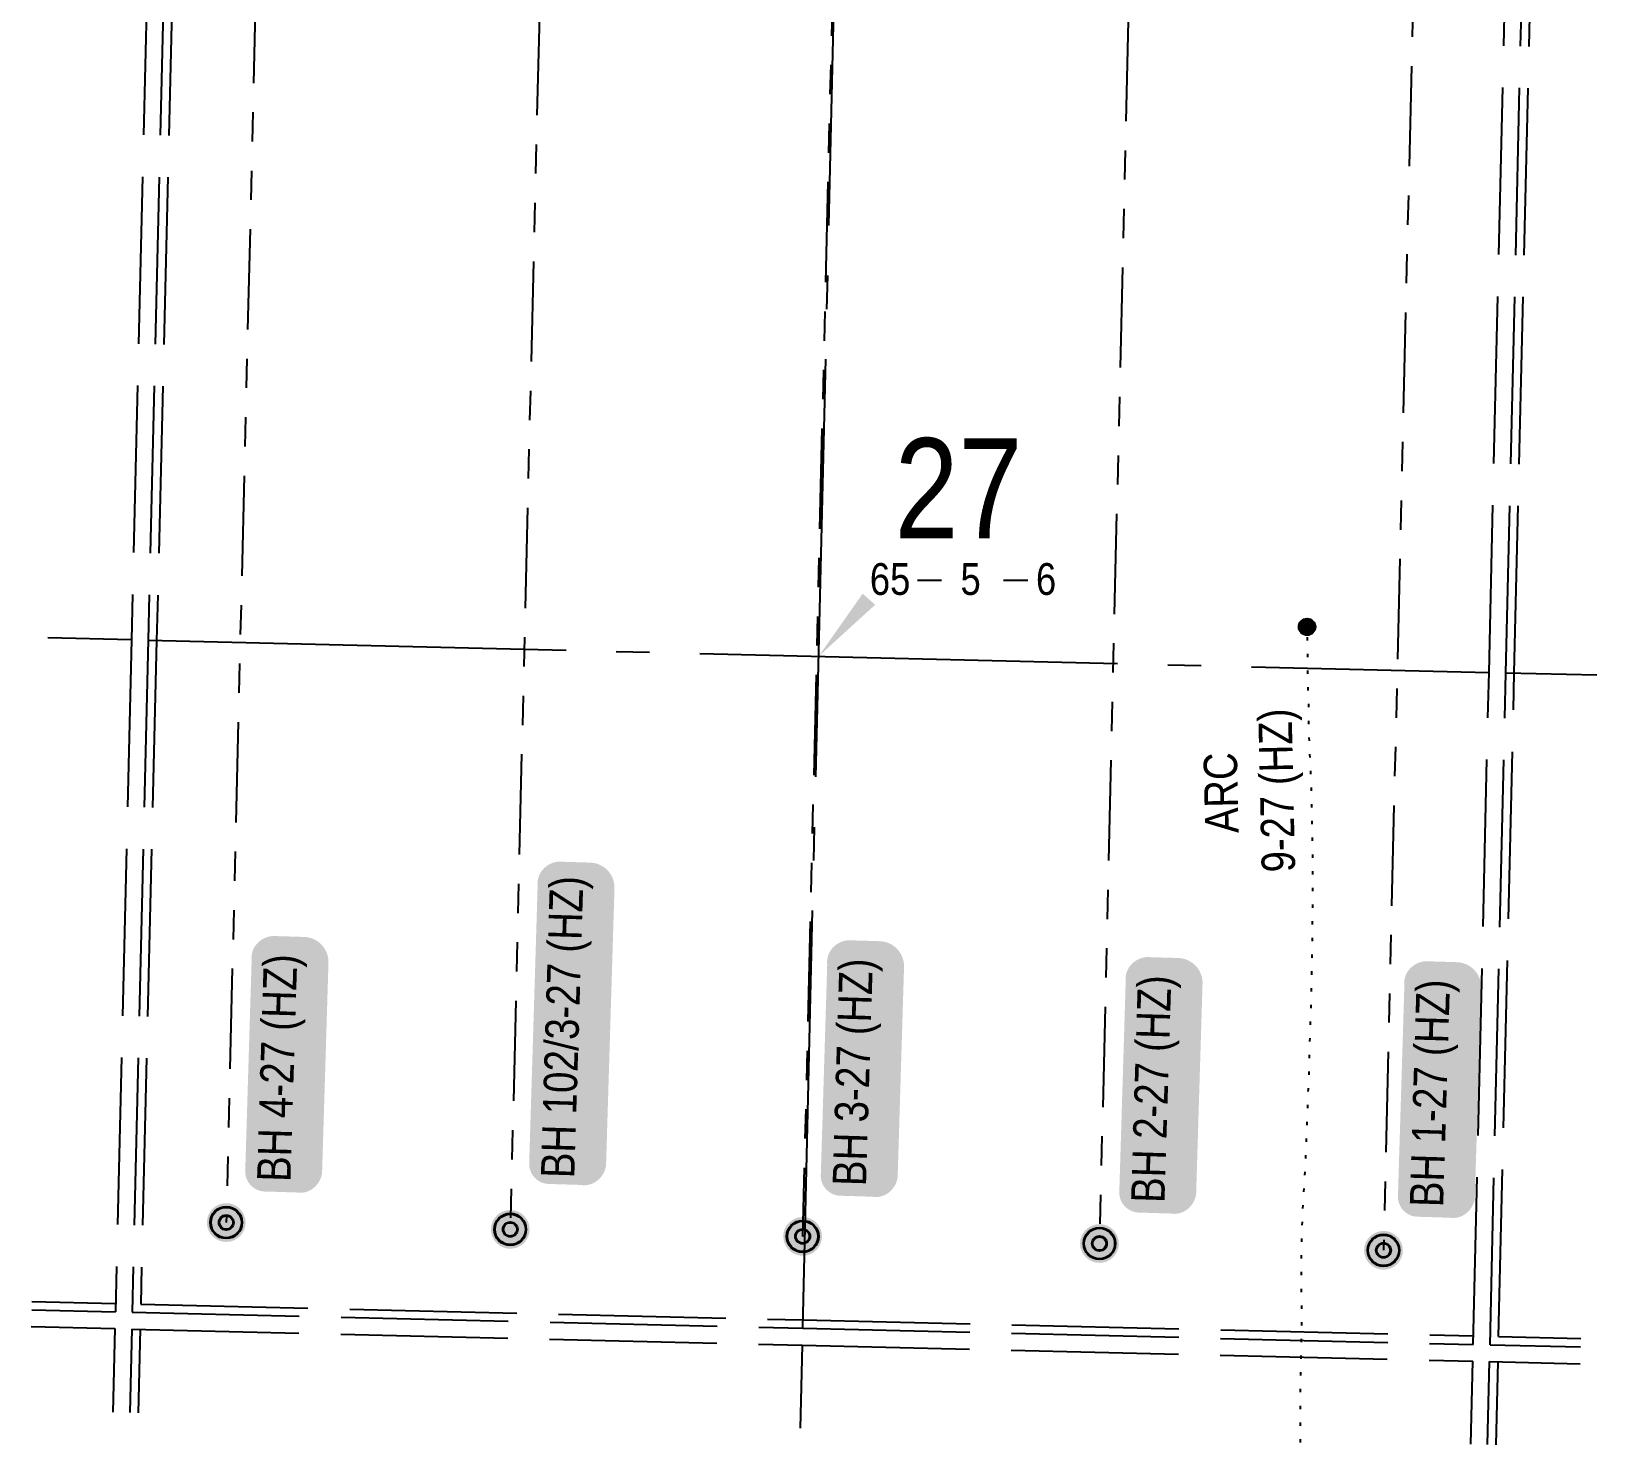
# Model space of a CAD drawing. Extents: x 389163 to 396064, y 6056248 to 6063668.
# Drawn here: x 394095 to 395968, y 6056614 to 6058305 of the extents above; entities that cross this region are included whole.
import ezdxf
from ezdxf.enums import TextEntityAlignment as Align

# ---------------------------------------------------------------- set-up
doc = ezdxf.new("R2010")
doc.units = 0
doc.header["$LTSCALE"] = 5
for name, pattern in [('foc-DOT', [1, 0.2, -0.8]), ('foc-DRILLPATH', [14.75, 6, -1.75, 1.75, -1.75, 1.75, -1.75]), ('foc-QUARTERLINE', [33, 25, -3, 2, -3]), ('foc-UNSURVEYED', [12.5, 10, -2.5])]:
    doc.linetypes.add(name, pattern=pattern)
for name, color, linetype in [('10', 1, 'Continuous'), ('9', 3, 'Continuous'), ('AS-DRILL-T', 8, 'Continuous'), ('C-WS-S', 8, 'Continuous'), ('DETAIL-HZ-Existing', 8, 'foc-DOT'), ('L-MON', 1, 'Continuous'), ('L-QSEC', 8, 'foc-QUARTERLINE'), ('L-SECLBL', 7, 'Continuous'), ('L-USEC', 7, 'foc-UNSURVEYED'), ('P-PDRILLPATH', 12, 'foc-DRILLPATH')]:
    doc.layers.add(name, color=color, linetype=linetype)
doc.styles.add('80', font='ARIALN.TTF', dxfattribs={"height": 10})
doc.styles.add('80L', font='ARIALN.TTF', dxfattribs={"height": 10})
doc.styles.add('SIMPLEX', font='ARIALN.TTF')

# ---------------------------------------------------------------- blocks, each defined once
blk = doc.blocks.new('L-SECLBL')
at = {"layer": '9', "color": 7}
for p, q in [((-5.08, -27.83), (-12.29, -27.83)), ((20.7, -27.83), (13.5, -27.83))]:
    blk.add_line(p, q, dxfattribs=at)
at = {"layer": '10', "color": 2, "style": 'SIMPLEX'}
blk.add_attdef('SEC', text='', height=30, dxfattribs=at).set_placement((0, 0), align=Align.MIDDLE)
at = {"layer": '10', "color": 5, "style": '80L'}
blk.add_attdef('TWP', text='', height=9.5, dxfattribs=at).set_placement((-14.43, -27.37), align=Align.MIDDLE_RIGHT)
blk.add_attdef('RGE', text='', height=9.5, dxfattribs=at).set_placement((3.62, -27.37), align=Align.MIDDLE_CENTER)
blk.add_attdef('MER', text='', height=9.5, dxfattribs=at).set_placement((23.17, -27.37), align=Align.MIDDLE_LEFT)
blk = doc.blocks.new('BH-Existing')
at = {"layer": 'AS-DRILL-T'}
h = blk.add_hatch(color=256, dxfattribs=at)
h.dxf.hatch_style = 1
edge = h.paths.add_edge_path()
edge.add_arc((0, 0), 0.5, 0, 360)
blk.add_circle((0, 0), 0.5, dxfattribs=at)
blk = doc.blocks.new('plbh')
at = {"layer": 'L-MON'}
h = blk.add_hatch(color=255, dxfattribs=at)
h.dxf.hatch_style = 1
edge = h.paths.add_edge_path()
edge.add_arc((0, 0), 1.16, 0, 360)
h = blk.add_hatch(color=256, dxfattribs=at)
h.dxf.hatch_style = 1
h.paths.add_polyline_path([(-0.96, 0, 1), (0.96, 0, 1)])
h.paths.add_polyline_path([(0.91, 0, -1), (-0.91, 0, -1)], flags=16)
h.paths.add_polyline_path([(0.45, 0, -1), (-0.45, 0, -1)], flags=0)
h = blk.add_hatch(color=256, dxfattribs=at)
h.dxf.hatch_style = 1
h.paths.add_polyline_path([(-0.45, 0, 1), (0.45, 0, 1)])
h.paths.add_polyline_path([(0.4, 0, -1), (-0.4, 0, -1)], flags=16)
at = {"layer": 'L-MON', "color": 240}
for radius in [0.96, 0.91, 0.45, 0.4]:
    blk.add_circle((0, 0), radius, dxfattribs=at)
blk = doc.blocks.new('*U557')
h = blk.add_hatch(color=254)
edge = h.paths.add_edge_path()
edge.add_line((-31.5, -11.5), (31.5, -11.5))
edge.add_arc((31.5, -5.5), 6, 270, 360)
edge.add_line((37.5, -5.5), (37.5, 4))
edge.add_arc((31.5, 4), 6, 0, 90)
edge.add_line((31.5, 10), (-31.5, 10))
edge.add_arc((-31.5, 4), 6, 90, 180)
edge.add_line((-37.5, 4), (-37.5, -5.5))
edge.add_arc((-31.5, -5.5), 6, 180, 270)
at = {"color": 1, "flags": 128}
blk.add_lwpolyline([(-31.5, -11.5, 3, 3, 0), (31.5, -11.5, 3, 3, 0.414214), (37.5, -5.5, 3, 3, 0), (37.5, 4, 3, 0, 0.414214), (31.5, 10, 0, 0, 0), (-31.5, 10, 0, 0, 0.414214), (-37.5, 4, 0, 0, 0), (-37.5, -5.5, 0, 3, 0.414214)], format="xyseb", close=True, dxfattribs=at)
blk.add_lwpolyline([(-13.32, -8.48, 0, 10, 0), (0, 0, 5, 5, 0)], format="xyseb", dxfattribs=at)
at = {"color": 1, "style": '80'}
blk.add_attdef('ENTER_TEXT_001', (-36.33, -5), '', height=10, dxfattribs=at)
blk = doc.blocks.new('*U562')
h = blk.add_hatch(color=254)
edge = h.paths.add_edge_path()
edge.add_line((-41.5, -11.5), (41.5, -11.5))
edge.add_arc((41.5, -5.5), 6, 270, 360)
edge.add_line((47.5, -5.5), (47.5, 4))
edge.add_arc((41.5, 4), 6, 0, 90)
edge.add_line((41.5, 10), (-41.5, 10))
edge.add_arc((-41.5, 4), 6, 90, 180)
edge.add_line((-47.5, 4), (-47.5, -5.5))
edge.add_arc((-41.5, -5.5), 6, 180, 270)
at = {"color": 1, "flags": 128}
blk.add_lwpolyline([(-41.5, -11.5, 3, 3, 0), (41.5, -11.5, 3, 3, 0.414214), (47.5, -5.5, 3, 3, 0), (47.5, 4, 3, 0, 0.414214), (41.5, 10, 0, 0, 0), (-41.5, 10, 0, 0, 0.414214), (-47.5, 4, 0, 0, 0), (-47.5, -5.5, 0, 3, 0.414214)], format="xyseb", close=True, dxfattribs=at)
blk.add_lwpolyline([(-13.32, -8.48, 0, 10, 0), (0, 0, 5, 5, 0)], format="xyseb", dxfattribs=at)
at = {"color": 1, "style": '80'}
blk.add_attdef('ENTER_TEXT_001', (-36.33, -5), '', height=10, dxfattribs=at)
blk = doc.blocks.new('*U561')
h = blk.add_hatch(color=254)
edge = h.paths.add_edge_path()
edge.add_line((-31.5, -11.5), (31.5, -11.5))
edge.add_arc((31.5, -5.5), 6, 270, 360)
edge.add_line((37.5, -5.5), (37.5, 4))
edge.add_arc((31.5, 4), 6, 0, 90)
edge.add_line((31.5, 10), (-31.5, 10))
edge.add_arc((-31.5, 4), 6, 90, 180)
edge.add_line((-37.5, 4), (-37.5, -5.5))
edge.add_arc((-31.5, -5.5), 6, 180, 270)
at = {"color": 1, "flags": 128}
blk.add_lwpolyline([(-31.5, -11.5, 3, 3, 0), (31.5, -11.5, 3, 3, 0.414214), (37.5, -5.5, 3, 3, 0), (37.5, 4, 3, 0, 0.414214), (31.5, 10, 0, 0, 0), (-31.5, 10, 0, 0, 0.414214), (-37.5, 4, 0, 0, 0), (-37.5, -5.5, 0, 3, 0.414214)], format="xyseb", close=True, dxfattribs=at)
blk.add_lwpolyline([(-13.32, -8.48, 0, 10, 0), (0, 0, 5, 5, 0)], format="xyseb", dxfattribs=at)
at = {"color": 1, "style": '80'}
blk.add_attdef('ENTER_TEXT_001', (-36.33, -5), '', height=10, dxfattribs=at)
blk = doc.blocks.new('*U560')
h = blk.add_hatch(color=254)
edge = h.paths.add_edge_path()
edge.add_line((-31.5, -11.5), (31.5, -11.5))
edge.add_arc((31.5, -5.5), 6, 270, 360)
edge.add_line((37.5, -5.5), (37.5, 4))
edge.add_arc((31.5, 4), 6, 0, 90)
edge.add_line((31.5, 10), (-31.5, 10))
edge.add_arc((-31.5, 4), 6, 90, 180)
edge.add_line((-37.5, 4), (-37.5, -5.5))
edge.add_arc((-31.5, -5.5), 6, 180, 270)
at = {"color": 1, "flags": 128}
blk.add_lwpolyline([(-31.5, -11.5, 3, 3, 0), (31.5, -11.5, 3, 3, 0.414214), (37.5, -5.5, 3, 3, 0), (37.5, 4, 3, 0, 0.414214), (31.5, 10, 0, 0, 0), (-31.5, 10, 0, 0, 0.414214), (-37.5, 4, 0, 0, 0), (-37.5, -5.5, 0, 3, 0.414214)], format="xyseb", close=True, dxfattribs=at)
blk.add_lwpolyline([(-13.32, -8.48, 0, 10, 0), (0, 0, 5, 5, 0)], format="xyseb", dxfattribs=at)
at = {"color": 1, "style": '80'}
blk.add_attdef('ENTER_TEXT_001', (-36.33, -5), '', height=10, dxfattribs=at)

msp = doc.modelspace()

# ---------------------------------------------------------------- linework, layer by layer
at = {"layer": 'DETAIL-HZ-Existing', "ltscale": 4, "flags": 128}
msp.add_lwpolyline([(395613.19, 6056616.858), (395613.213, 6056626.33), (395613.271, 6056636.021), (395613.299, 6056645.723), (395613.262, 6056655.217), (395613.26, 6056664.899), (395613.378, 6056674.579), (395613.526, 6056684.258), (395613.634, 6056693.958), (395613.739, 6056703.499), (395613.886, 6056713.168), (395614.131, 6056722.265), (395614.413, 6056731.701), (395614.612, 6056741.429), (395614.758, 6056751.058), (395614.846, 6056760.718), (395614.841, 6056770.301), (395614.72, 6056780.037), (395614.607, 6056789.672), (395614.604, 6056799.325), (395614.629, 6056808.877), (395614.597, 6056818.56), (395614.535, 6056828.275), (395614.559, 6056837.337), (395614.693, 6056846.466), (395614.933, 6056856.203), (395615.168, 6056865.79), (395615.406, 6056875.477), (395615.724, 6056885.132), (395616.131, 6056894.805), (395616.649, 6056904.466), (395617.24, 6056914.285), (395617.766, 6056923.875), (395618.281, 6056933.446), (395618.838, 6056943.055), (395619.321, 6056952.556), (395619.788, 6056962.188), (395620.246, 6056971.86), (395620.713, 6056981.492), (395621.119, 6056991.095), (395621.457, 6057000.769), (395621.744, 6057010.415), (395622.031, 6057020.061), (395622.379, 6057029.776), (395622.757, 6057039.46), (395623.194, 6057049.102), (395623.583, 6057058.825), (395623.842, 6057068.552), (395624.101, 6057078.269), (395624.369, 6057087.965), (395624.652, 6057097.441), (395624.93, 6057107.097), (395625.218, 6057116.773), (395625.605, 6057126.447), (395625.983, 6057136.13), (395626.271, 6057145.816), (395626.499, 6057155.504), (395626.697, 6057165.172), (395626.875, 6057174.86), (395627.016, 6057184.259), (395627.154, 6057193.949), (395627.299, 6057203.498), (395627.445, 6057213.107), (395627.583, 6057222.767), (395627.667, 6057232.297), (395627.724, 6057241.949), (395627.809, 6057251.529), (395627.897, 6057261.18), (395627.975, 6057270.871), (395628.063, 6057280.571), (395628.091, 6057290.263), (395628.019, 6057299.938), (395627.925, 6057309.563), (395627.872, 6057318.786), (395627.84, 6057328.46), (395627.775, 6057338.024), (395627.62, 6057347.58), (395627.407, 6057357.258), (395627.165, 6057366.926), (395626.951, 6057376.554), (395626.718, 6057386.182), (395626.444, 6057395.801), (395626.203, 6057405.54), (395625.859, 6057414.71), (395625.348, 6057424.455), (395624.815, 6057434.11), (395624.423, 6057443.352), (395624.128, 6057452.932), (395623.795, 6057462.602), (395623.493, 6057472.282), (395623.341, 6057481.958), (395623.247, 6057491.573), (395623.064, 6057501.21), (395622.761, 6057510.88), (395622.458, 6057520.53), (395622.265, 6057530.167), (395622.172, 6057539.832), (395622.12, 6057549.506), (395622.058, 6057559.21), (395621.939, 6057568.985), (395621.669, 6057578.764), (395621.137, 6057592.741)], dxfattribs=at)
at = {"layer": 'L-QSEC', "ltscale": 4}
for p, q in [((395017.799, 6056753.435), (395055.968, 6058361.676)), ((394214.789, 6057577.273), (394114.778, 6057579.669)), ((394234.892, 6057576.793), (395838.846, 6057538.322)), ((395858.949, 6057537.852), (395967.622, 6057535.245)), ((395017.314, 6056733.332), (395014.951, 6056633.767))]:
    msp.add_line(p, q, dxfattribs=at)
at = {"layer": 'L-SECLBL', "flags": 128}
msp.add_lwpolyline([(395036.884, 6057557.557, 0, 19.992, 0), (395097.007, 6057625.836, 4.998, 4.998, 0)], format="xyseb", dxfattribs=at)
at = {"layer": 'L-USEC', "ltscale": 4}
for p, q in [((394234.023, 6058381.377), (394214.789, 6057577.273)), ((394254.126, 6058380.896), (394234.892, 6057576.792)), ((394264.182, 6058380.655), (394244.948, 6057576.552)), ((395838.846, 6057538.322), (395857.787, 6058342.464)), ((395858.949, 6057537.848), (395877.89, 6058341.991)), ((395869.005, 6057537.611), (395887.947, 6058341.754)), ((394214.789, 6057577.273), (394195.555, 6056773.171)), ((394234.892, 6057576.792), (394215.658, 6056772.689)), ((394244.948, 6057576.552), (394225.955, 6056782.504)), ((395819.903, 6056734.183), (395838.846, 6057538.322)), ((395840.006, 6056733.701), (395858.949, 6057537.848)), ((395850.299, 6056743.516), (395869.005, 6057537.611)), ((394095.748, 6056785.626), (394195.797, 6056783.228)), ((394095.506, 6056775.569), (394195.556, 6056773.171)), ((394215.658, 6056772.689), (395017.797, 6056753.435)), ((394225.955, 6056782.504), (395018.038, 6056763.491)), ((394095.025, 6056755.466), (394195.074, 6056753.068)), ((394195.074, 6056753.068), (394192.684, 6056653.137)), ((394215.178, 6056752.587), (394212.787, 6056652.663)), ((394215.178, 6056752.586), (395017.314, 6056733.332)), ((394225.234, 6056752.347), (394222.844, 6056652.426)), ((395017.797, 6056753.435), (395819.912, 6056734.183)), ((395018.038, 6056763.491), (395820.153, 6056744.239)), ((395017.314, 6056733.332), (395819.429, 6056714.08)), ((395840.006, 6056733.701), (395948.319, 6056731.101)), ((395850.299, 6056743.516), (395948.561, 6056741.157)), ((395817.092, 6056614.872), (395819.429, 6056714.08)), ((395837.196, 6056614.398), (395839.533, 6056713.606)), ((395839.532, 6056713.597), (395947.837, 6056710.998)), ((395847.252, 6056614.162), (395849.589, 6056713.369))]:
    msp.add_line(p, q, dxfattribs=at)
at = {"layer": 'P-PDRILLPATH', "ltscale": 4, "flags": 128}
for points in [[(394709.504, 6061281.953), (395103.331, 6060439.763), (395017.74, 6056863.425)], [(394715.87, 6061285.521), (395457.098, 6060431.3), (395372.8, 6056854.903)], [(394722.235, 6061289.088), (395796.866, 6060423.171), (395712.568, 6056846.748)], [(394685.699, 6061268.612), (394413.802, 6060456.261), (394328.212, 6056879.975)], [(394692.064, 6061272.179), (394753.57, 6060448.132), (394667.98, 6056871.82)]]:
    msp.add_lwpolyline(points, dxfattribs=at)

# ---------------------------------------------------------------- block references
at = {"layer": 'AS-DRILL-T', "xscale": 19.99208440000006, "yscale": 19.99208440000006, "zscale": 19.99208440000006}
msp.add_blockref('BH-Existing', (395621.109, 6057592.69), dxfattribs=at)
at = {"layer": 'C-WS-S'}
ref = msp.add_blockref('*U562', (394735.64, 6057115.529), dxfattribs=dict(at, xscale=3.998416879999953, yscale=3.998416879999953, zscale=3.998416879999953, rotation=88.25588957342836))
ref.add_attrib('ENTER_TEXT_001', 'BH 102/3-27 (HZ)', (394744.523, 6056932.749), dxfattribs={"layer": '0', "color": 1, "height": 39.98417, "rotation": 88.25589, "style": '80'})
ref = msp.add_blockref('*U557', (394394.724, 6057066.527), dxfattribs=dict(at, xscale=3.998416879999953, yscale=3.998416879999953, zscale=3.998416879999953, rotation=88.25588957342836))
ref.add_attrib('ENTER_TEXT_001', 'BH 4-27 (HZ)', (394404.964, 6056928.307), dxfattribs={"layer": '0', "color": 1, "height": 39.98417, "rotation": 88.25589, "style": '80'})
ref = msp.add_blockref('*U561', (395083.258, 6057061.447), dxfattribs=dict(at, xscale=3.998416879999953, yscale=3.998416879999953, zscale=3.998416879999953, rotation=88.25588957342836))
ref.add_attrib('ENTER_TEXT_001', 'BH 3-27 (HZ)', (395093.498, 6056923.227), dxfattribs={"layer": '0', "color": 1, "height": 39.98417, "rotation": 88.25589, "style": '80'})
ref = msp.add_blockref('*U560', (395440.326, 6057041.331), dxfattribs=dict(at, xscale=3.998416879999953, yscale=3.998416879999953, zscale=3.998416879999953, rotation=88.25588957342836))
ref.add_attrib('ENTER_TEXT_001', 'BH 2-27 (HZ)', (395450.565, 6056903.111), dxfattribs={"layer": '0', "color": 1, "height": 39.98417, "rotation": 88.25589, "style": '80'})
ref = msp.add_blockref('*U560', (395773.684, 6057036.327), dxfattribs=dict(at, xscale=3.998416879999953, yscale=3.998416879999953, zscale=3.998416879999953, rotation=88.25588957342836))
ref.add_attrib('ENTER_TEXT_001', 'BH 1-27 (HZ)', (395783.923, 6056898.107), dxfattribs={"layer": '0', "color": 1, "height": 39.98417, "rotation": 88.25589, "style": '80'})
at = {"layer": 'L-MON', "color": 4, "xscale": 19.99208440000006, "yscale": 19.99208440000006, "zscale": 19.99208440000006}
for p in [(394328.212, 6056879.975), (394667.98, 6056871.82), (395017.74, 6056863.425), (395372.8, 6056854.903), (395712.568, 6056846.748)]:
    msp.add_blockref('plbh', p, dxfattribs=at)
at = {"layer": 'L-SECLBL', "xscale": 3.998416880000014, "yscale": 3.998416880000014, "zscale": 3.998416880000014}
msp.add_blockref('L-SECLBL', (395204.217, 6057759.466), dxfattribs=at).add_auto_attribs({'SEC': '27', 'TWP': '65', 'RGE': '5', 'MER': '6'})

# ---------------------------------------------------------------- texts
at = {"layer": 'AS-DRILL-T', "insert": (395500.367, 6057296.057), "char_height": 39.98417, "attachment_point": 1, "rotation": 91.256553, "style": '80L'}
msp.add_mtext_dynamic_manual_height_columns('\\pi49.40281;ARC  \\P\\pi1.11361;9-27 (HZ)', width=193.58393, gutter_width=49.98, heights=[0], dxfattribs=at)

doc.saveas('drawing.dxf')
